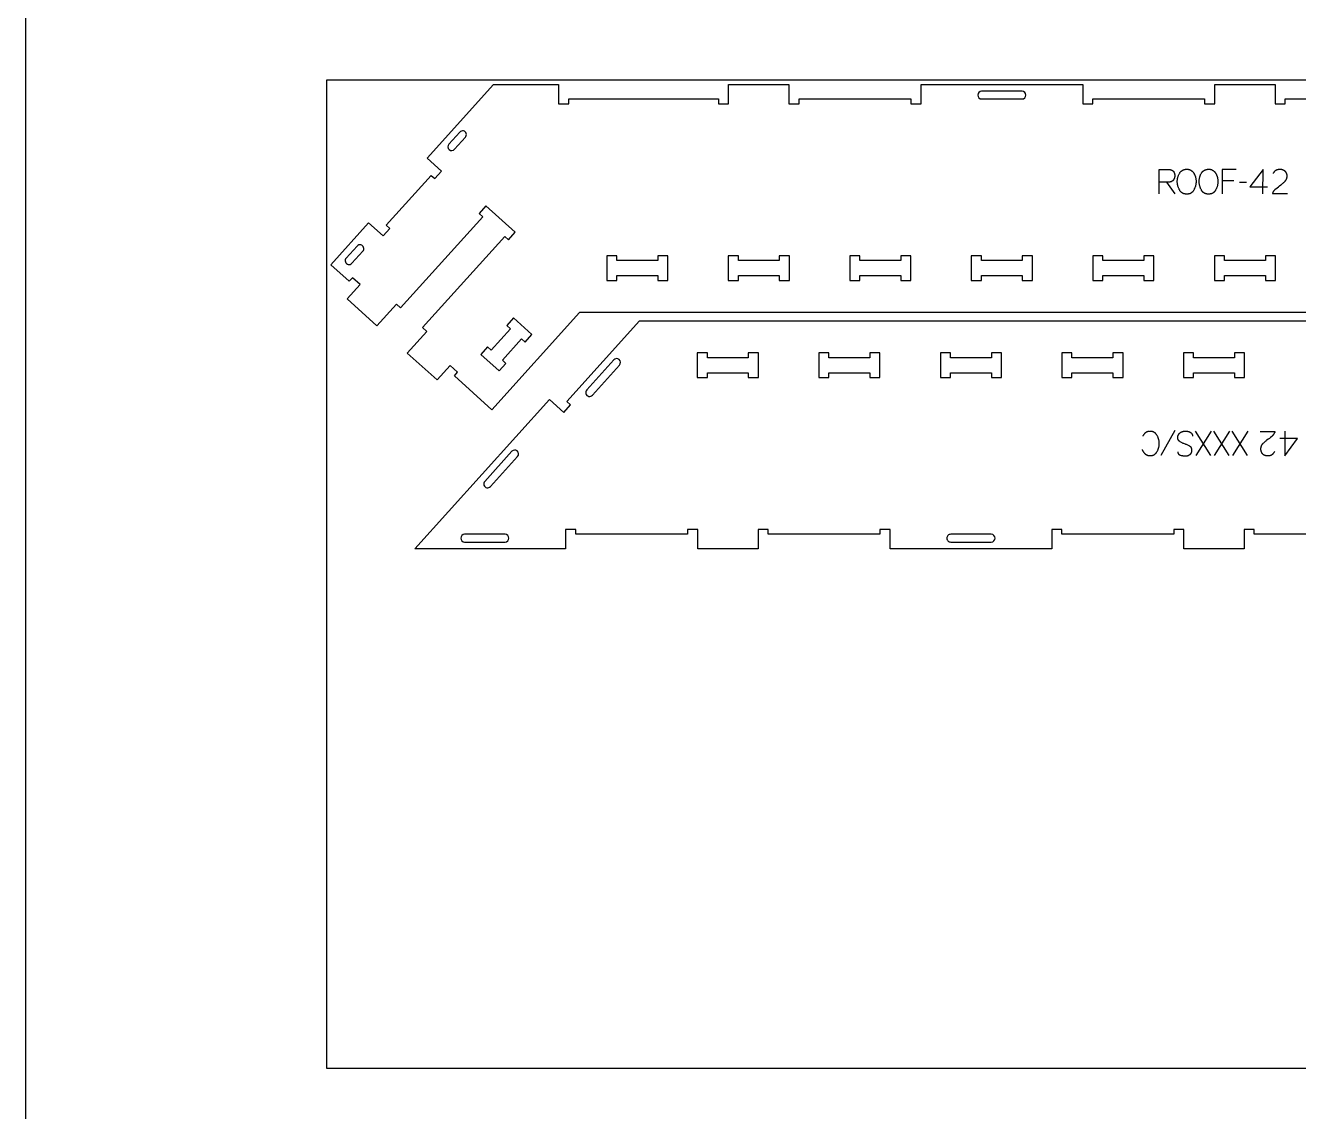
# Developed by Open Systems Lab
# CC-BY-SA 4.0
# Model space of a CAD drawing. Extents: x 0 to 4485, y 0 to 17041.
# Drawn here: x 0 to 1571, y 10622 to 11963 of the extents above; entities that cross this region are included whole.
import ezdxf

# ---------------------------------------------------------------- set-up
doc = ezdxf.new("R2010")
doc.units = 0
for name, color, linetype in [('0_SHEET_SPRUCEPLY_2440X122', 1, 'CONTINUOUS'), ('1_ANYTOOL_1MMDEEP_LABELS_S', 2, 'CONTINUOUS'), ('3_ANYTOOL_CUTTHROUGH_INSID', 4, 'CONTINUOUS'), ('4_ANYTOOL_CUTTHROUGH_OUTSI', 5, 'CONTINUOUS'), ('DONOTCUT', 7, 'CONTINUOUS')]:
    doc.layers.add(name, color=color, linetype=linetype)

msp = doc.modelspace()

# ---------------------------------------------------------------- linework, layer by layer
at = {"layer": '0_SHEET_SPRUCEPLY_2440X122'}
msp.add_lwpolyline([(371.7, 11895.6), (371.7, 10675.6), (2811.7, 10675.6), (2811.7, 11895.6)], close=True, dxfattribs=at)
at = {"layer": '1_ANYTOOL_1MMDEEP_LABELS_S', "color": 2}
for points in [[(1399.2, 11755.4), (1399.2, 11785.4), (1410.6, 11785.4), (1411.1, 11785.4), (1411.6, 11785.3), (1411.8, 11785.3), (1412, 11785.3), (1412.2, 11785.3), (1412.5, 11785.2), (1412.7, 11785.2), (1412.9, 11785.2), (1413.1, 11785.1), (1413.3, 11785.1), (1413.5, 11785), (1413.7, 11785), (1413.9, 11784.9), (1414.1, 11784.9), (1414.3, 11784.8), (1414.5, 11784.7), (1414.6, 11784.7), (1414.8, 11784.6), (1415, 11784.5), (1415.1, 11784.4), (1415.3, 11784.3), (1415.5, 11784.3), (1415.6, 11784.2), (1415.8, 11784.1), (1415.9, 11784), (1416, 11783.9), (1416.2, 11783.8), (1416.3, 11783.6), (1416.5, 11783.5), (1416.6, 11783.4), (1416.7, 11783.3), (1416.8, 11783.1), (1416.9, 11783), (1417, 11782.9), (1417.2, 11782.7), (1417.3, 11782.6), (1417.4, 11782.5), (1417.5, 11782.3), (1417.5, 11782.1), (1417.6, 11782), (1417.7, 11781.8), (1417.8, 11781.7), (1417.9, 11781.5), (1417.9, 11781.3), (1418, 11781.1), (1418.1, 11781), (1418.1, 11780.8), (1418.2, 11780.6), (1418.2, 11780.4), (1418.3, 11780.2), (1418.3, 11780), (1418.4, 11779.8), (1418.4, 11779.6), (1418.4, 11779.4), (1418.5, 11779.1), (1418.5, 11778.9), (1418.5, 11778.7), (1418.5, 11778.5), (1418.6, 11778), (1418.6, 11777.5), (1418.6, 11777.3), (1418.6, 11777.2), (1418.6, 11777), (1418.5, 11776.8), (1418.5, 11776.6), (1418.5, 11776.5), (1418.5, 11776.3), (1418.5, 11776.1), (1418.4, 11776), (1418.4, 11775.8), (1418.4, 11775.6), (1418.3, 11775.5), (1418.3, 11775.3), (1418.2, 11775.1), (1418.2, 11775), (1418.1, 11774.8), (1418.1, 11774.6), (1418, 11774.5), (1417.9, 11774.3), (1417.9, 11774.2), (1417.8, 11774), (1417.7, 11773.9), (1417.7, 11773.7), (1417.6, 11773.5), (1417.5, 11773.4), (1417.4, 11773.2), (1417.3, 11773.1), (1417.2, 11772.9), (1417.1, 11772.8), (1417, 11772.6), (1416.9, 11772.5), (1416.8, 11772.3), (1416.7, 11772.2), (1416.6, 11772), (1416.4, 11771.9), (1416.3, 11771.8), (1416.2, 11771.7), (1416.1, 11771.5), (1416, 11771.4), (1415.8, 11771.3), (1415.7, 11771.2), (1415.6, 11771.1), (1415.4, 11771), (1415.3, 11770.9), (1415.1, 11770.8), (1415, 11770.7), (1414.9, 11770.6), (1414.7, 11770.5), (1414.6, 11770.5), (1414.4, 11770.4), (1414.3, 11770.3), (1414.1, 11770.3), (1413.9, 11770.2), (1413.8, 11770.2), (1413.6, 11770.1), (1413.4, 11770.1), (1413.3, 11770), (1413.1, 11770), (1412.9, 11770), (1412.7, 11769.9), (1412.6, 11769.9), (1412.4, 11769.9), (1412.2, 11769.9), (1410.3, 11769.8), (1408.2, 11769.8), (1399.3, 11769.8)], [(1494.5, 11785.4), (1476.9, 11785.4), (1476.9, 11755.4)], [(1527.4, 11755.4), (1527.5, 11785.4), (1511.4, 11764)], [(1557.6, 11755.4), (1539.3, 11755.4), (1539.5, 11755.9), (1539.6, 11756.1), (1539.7, 11756.4), (1539.7, 11756.6), (1539.8, 11756.8), (1539.9, 11757), (1540, 11757.2), (1540.1, 11757.4), (1540.2, 11757.6), (1540.3, 11757.8), (1540.4, 11758), (1540.5, 11758.2), (1540.7, 11758.4), (1540.8, 11758.6), (1540.9, 11758.8), (1541, 11759), (1541.2, 11759.2), (1541.3, 11759.4), (1541.4, 11759.6), (1541.6, 11759.8), (1541.7, 11759.9), (1541.9, 11760.1), (1542, 11760.3), (1542.2, 11760.5), (1542.4, 11760.6), (1542.5, 11760.8), (1542.7, 11761), (1542.9, 11761.1), (1543, 11761.3), (1543.4, 11761.6), (1544.9, 11762.8), (1546.4, 11764), (1547.9, 11765.2), (1549.4, 11766.3), (1550.1, 11766.9), (1550.9, 11767.4), (1551.6, 11768), (1552.3, 11768.6), (1552.9, 11769.2), (1553.6, 11769.8), (1554.2, 11770.4), (1554.8, 11771), (1555, 11771.2), (1555.1, 11771.3), (1555.2, 11771.5), (1555.4, 11771.6), (1555.5, 11771.8), (1555.6, 11772), (1555.7, 11772.1), (1555.8, 11772.3), (1556, 11772.5), (1556.1, 11772.7), (1556.2, 11772.9), (1556.3, 11773), (1556.3, 11773.2), (1556.4, 11773.4), (1556.5, 11773.6), (1556.6, 11773.8), (1556.7, 11774), (1556.7, 11774.2), (1556.8, 11774.4), (1556.8, 11774.6), (1556.9, 11774.8), (1556.9, 11775), (1557, 11775.2), (1557, 11775.4), (1557.1, 11775.6), (1557.1, 11775.8), (1557.1, 11776), (1557.1, 11776.2), (1557.2, 11776.5), (1557.2, 11776.7), (1557.2, 11776.9), (1557.2, 11777.1), (1557.2, 11777.4), (1557.2, 11777.6), (1557.1, 11777.9), (1557.1, 11778.1), (1557.1, 11778.3), (1557.1, 11778.6), (1557.1, 11778.8), (1557, 11779), (1557, 11779.2), (1556.9, 11779.5), (1556.9, 11779.7), (1556.8, 11779.9), (1556.8, 11780.1), (1556.7, 11780.3), (1556.6, 11780.5), (1556.5, 11780.7), (1556.5, 11780.9), (1556.4, 11781.1), (1556.3, 11781.2), (1556.2, 11781.4), (1556.1, 11781.6), (1556, 11781.8), (1555.9, 11781.9), (1555.7, 11782.1), (1555.6, 11782.3), (1555.5, 11782.4), (1555.4, 11782.6), (1555.2, 11782.7), (1555.1, 11782.9), (1554.9, 11783), (1554.8, 11783.1), (1554.6, 11783.3), (1554.5, 11783.4), (1554.3, 11783.5), (1554.2, 11783.6), (1554, 11783.8), (1553.8, 11783.9), (1553.6, 11784), (1553.5, 11784.1), (1553.3, 11784.2), (1553.1, 11784.3), (1552.9, 11784.4), (1552.7, 11784.5), (1552.6, 11784.5), (1552.4, 11784.6), (1552.2, 11784.7), (1552, 11784.8), (1551.8, 11784.8), (1551.6, 11784.9), (1551.4, 11785), (1551.2, 11785), (1551, 11785.1), (1550.8, 11785.1), (1550.5, 11785.2), (1550.3, 11785.2), (1550.1, 11785.2), (1549.9, 11785.3), (1549.7, 11785.3), (1549.4, 11785.3), (1549.2, 11785.3), (1549, 11785.3), (1548.7, 11785.4), (1548.3, 11785.4), (1547.9, 11785.4), (1547.5, 11785.3), (1547.2, 11785.3), (1546.8, 11785.3), (1546.5, 11785.2), (1546.2, 11785.2), (1545.8, 11785.1), (1545.5, 11785), (1545.2, 11785), (1545, 11784.9), (1544.9, 11784.9), (1544.7, 11784.8), (1544.6, 11784.8), (1544.4, 11784.7), (1544.3, 11784.6), (1544.1, 11784.6), (1544, 11784.5), (1543.9, 11784.5), (1543.7, 11784.4), (1543.6, 11784.3), (1543.4, 11784.2), (1543.3, 11784.2), (1543.2, 11784.1), (1543, 11784), (1542.9, 11783.9), (1542.8, 11783.8), (1542.7, 11783.7), (1542.5, 11783.7), (1542.4, 11783.6), (1542.3, 11783.5), (1542.2, 11783.4), (1542.1, 11783.3), (1541.9, 11783.2), (1541.8, 11783.1), (1541.7, 11783), (1541.6, 11782.8), (1541.5, 11782.7), (1541.4, 11782.6), (1541.3, 11782.5), (1541.2, 11782.4), (1541.1, 11782.2), (1540.9, 11782), (1540.7, 11781.7), (1540.5, 11781.5), (1540.3, 11781.2), (1540.1, 11780.9), (1539.9, 11780.6), (1539.8, 11780.3)], [(1408.2, 11769.8), (1418.7, 11755.3)], [(1491.3, 11771.4), (1476.9, 11771.4)], [(1507.2, 11769.2), (1498.4, 11769.2)], [(1511.4, 11764), (1533.2, 11764)], [(1378.3, 11439.6), (1378.5, 11439.1), (1378.7, 11438.8), (1378.8, 11438.4), (1379, 11438), (1379.2, 11437.6), (1379.4, 11437.3), (1379.7, 11436.9), (1379.9, 11436.6), (1380.1, 11436.2), (1380.4, 11435.9), (1380.6, 11435.6), (1380.9, 11435.3), (1381.2, 11435), (1381.5, 11434.7), (1381.8, 11434.4), (1382.1, 11434.2), (1382.2, 11434), (1382.4, 11433.9), (1382.6, 11433.8), (1382.7, 11433.7), (1382.9, 11433.6), (1383.1, 11433.5), (1383.2, 11433.3), (1383.4, 11433.2), (1383.6, 11433.1), (1383.8, 11433.1), (1383.9, 11433), (1384.1, 11432.9), (1384.3, 11432.8), (1384.5, 11432.7), (1384.7, 11432.6), (1384.9, 11432.6), (1385.1, 11432.5), (1385.3, 11432.5), (1385.4, 11432.4), (1385.6, 11432.4), (1385.8, 11432.3), (1386, 11432.3), (1386.3, 11432.2), (1386.5, 11432.2), (1386.7, 11432.2), (1386.9, 11432.1), (1387.1, 11432.1), (1387.3, 11432.1), (1387.5, 11432.1), (1387.7, 11432.1), (1388, 11432.1), (1388.2, 11432.1), (1388.5, 11432.1), (1388.9, 11432.1), (1389.2, 11432.1), (1389.5, 11432.1), (1389.9, 11432.2), (1390.2, 11432.2), (1390.5, 11432.3), (1390.8, 11432.3), (1391.1, 11432.4), (1391.4, 11432.5), (1391.7, 11432.6), (1392, 11432.7), (1392.2, 11432.8), (1392.4, 11432.9), (1392.5, 11433), (1392.6, 11433), (1392.8, 11433.1), (1392.9, 11433.2), (1393, 11433.2), (1393.2, 11433.3), (1393.3, 11433.4), (1393.4, 11433.5), (1393.6, 11433.5), (1393.7, 11433.6), (1393.8, 11433.7), (1393.9, 11433.8), (1394, 11433.9), (1394.3, 11434.1), (1394.5, 11434.3), (1394.7, 11434.5), (1395, 11434.7), (1395.2, 11434.9), (1395.4, 11435.1), (1395.6, 11435.4), (1395.8, 11435.6), (1396, 11435.9), (1396.2, 11436.2), (1396.4, 11436.5), (1396.5, 11436.7), (1396.9, 11437.3), (1397.2, 11437.9), (1397.5, 11438.5), (1397.8, 11439.1), (1398, 11439.8), (1398.2, 11440.4), (1398.4, 11441), (1398.6, 11441.7), (1398.8, 11442.3), (1398.9, 11443), (1399.1, 11443.6), (1399.2, 11444.3), (1399.2, 11445), (1399.3, 11445.7), (1399.3, 11446.4), (1399.3, 11447.1), (1399.3, 11447.8), (1399.3, 11448.4), (1399.2, 11449.1), (1399.2, 11449.8), (1399.1, 11450.5), (1398.9, 11451.1), (1398.8, 11451.8), (1398.7, 11452.1), (1398.6, 11452.4), (1398.5, 11452.8), (1398.4, 11453.1), (1398.3, 11453.4), (1398.2, 11453.7), (1398.1, 11454), (1398, 11454.3), (1397.7, 11455), (1397.5, 11455.6), (1397.2, 11456.2), (1396.8, 11456.8), (1396.5, 11457.4), (1396.3, 11457.6), (1396.1, 11457.9), (1395.9, 11458.2), (1395.7, 11458.5), (1395.5, 11458.7), (1395.3, 11459), (1395.1, 11459.2), (1394.9, 11459.4), (1394.7, 11459.6), (1394.4, 11459.8), (1394.2, 11460), (1394.1, 11460.1), (1393.9, 11460.2), (1393.8, 11460.3), (1393.7, 11460.4), (1393.6, 11460.5), (1393.4, 11460.6), (1393.3, 11460.6), (1393.2, 11460.7), (1393, 11460.8), (1392.9, 11460.9), (1392.8, 11461), (1392.6, 11461), (1392.4, 11461.2), (1392.1, 11461.3), (1391.8, 11461.4), (1391.5, 11461.5), (1391.2, 11461.6), (1390.9, 11461.7), (1390.6, 11461.8), (1390.2, 11461.8), (1389.9, 11461.9), (1389.6, 11461.9), (1389.3, 11462), (1388.9, 11462), (1388.6, 11462), (1388.2, 11462), (1387.8, 11462.1), (1387.5, 11462), (1387.1, 11462), (1386.9, 11462), (1386.7, 11462), (1386.5, 11462), (1386.4, 11462), (1386.2, 11461.9), (1386, 11461.9), (1385.8, 11461.9), (1385.7, 11461.8), (1385.5, 11461.8), (1385.3, 11461.7), (1385.2, 11461.7), (1385, 11461.6), (1384.8, 11461.6), (1384.7, 11461.5), (1384.5, 11461.5), (1384.4, 11461.4), (1384.2, 11461.4), (1384.1, 11461.3), (1383.9, 11461.2), (1383.8, 11461.1), (1383.6, 11461.1), (1383.5, 11461), (1383.3, 11460.9), (1383.2, 11460.8), (1383, 11460.7), (1382.9, 11460.6), (1382.8, 11460.5), (1382.6, 11460.4), (1382.4, 11460.2), (1382.1, 11460), (1381.8, 11459.8), (1381.6, 11459.6), (1381.3, 11459.3), (1381.1, 11459.1), (1380.9, 11458.8), (1380.6, 11458.6), (1380.4, 11458.3), (1380.2, 11458), (1380, 11457.7), (1379.8, 11457.5), (1379.6, 11457.2), (1379.4, 11456.9), (1379.2, 11456.5), (1379, 11456.2)], [(1401.9, 11432.5), (1419.1, 11463.3)], [(1422.3, 11436.6), (1422.3, 11436.4), (1422.3, 11436.4), (1422.3, 11436.3), (1422.3, 11436.2), (1422.3, 11436.1), (1422.3, 11436), (1422.3, 11435.9), (1422.3, 11435.8), (1422.3, 11435.7), (1422.4, 11435.7), (1422.4, 11435.6), (1422.4, 11435.5), (1422.4, 11435.4), (1422.4, 11435.3), (1422.5, 11435.2), (1422.5, 11435.2), (1422.5, 11435.1), (1422.6, 11435), (1422.6, 11434.9), (1422.6, 11434.9), (1422.7, 11434.8), (1422.7, 11434.7), (1422.7, 11434.7), (1422.8, 11434.6), (1422.8, 11434.5), (1422.8, 11434.4), (1422.9, 11434.4), (1422.9, 11434.3), (1423, 11434.2), (1423, 11434.2), (1423.1, 11434.1), (1423.1, 11434.1), (1423.2, 11434), (1423.2, 11433.9), (1423.3, 11433.9), (1423.4, 11433.8), (1423.4, 11433.8), (1423.5, 11433.7), (1423.5, 11433.7), (1423.6, 11433.6), (1423.7, 11433.5), (1423.7, 11433.5), (1423.8, 11433.4), (1423.9, 11433.4), (1424, 11433.3), (1424, 11433.3), (1424.1, 11433.3), (1424.2, 11433.2), (1424.3, 11433.2), (1424.3, 11433.1), (1424.4, 11433.1), (1424.6, 11433), (1424.8, 11432.9), (1425, 11432.8), (1425.1, 11432.8), (1425.3, 11432.7), (1425.5, 11432.7), (1426.4, 11432.4), (1427.2, 11432.2), (1427.9, 11432.1), (1428.7, 11431.9), (1429.1, 11431.9), (1429.5, 11431.8), (1429.8, 11431.8), (1430.2, 11431.8), (1430.6, 11431.7), (1430.9, 11431.7), (1431.3, 11431.7), (1431.6, 11431.7), (1431.8, 11431.7), (1432, 11431.7), (1432.2, 11431.7), (1432.4, 11431.7), (1432.6, 11431.8), (1432.8, 11431.8), (1433, 11431.8), (1433.2, 11431.8), (1433.4, 11431.9), (1433.5, 11431.9), (1433.7, 11431.9), (1433.9, 11432), (1434.1, 11432), (1434.3, 11432.1), (1434.4, 11432.1), (1434.6, 11432.2), (1434.8, 11432.2), (1435, 11432.3), (1435.1, 11432.4), (1435.3, 11432.4), (1435.5, 11432.5), (1435.6, 11432.6), (1435.8, 11432.6), (1436, 11432.7), (1436.1, 11432.8), (1436.3, 11432.9), (1436.5, 11433), (1436.6, 11433.1), (1436.8, 11433.2), (1437, 11433.3), (1437.1, 11433.4), (1437.3, 11433.5), (1437.4, 11433.6), (1437.6, 11433.8), (1437.7, 11433.9), (1437.8, 11434), (1438, 11434.1), (1438.1, 11434.3), (1438.2, 11434.4), (1438.4, 11434.5), (1438.5, 11434.7), (1438.6, 11434.8), (1438.7, 11435), (1438.8, 11435.1), (1438.9, 11435.3), (1439, 11435.4), (1439, 11435.6), (1439.1, 11435.7), (1439.2, 11435.9), (1439.3, 11436.1), (1439.3, 11436.2), (1439.4, 11436.4), (1439.5, 11436.6), (1439.5, 11436.8), (1439.6, 11437), (1439.6, 11437.1), (1439.6, 11437.3), (1439.7, 11437.5), (1439.7, 11437.7), (1439.7, 11437.9), (1439.7, 11438.1), (1439.7, 11438.3), (1439.7, 11438.5), (1439.7, 11438.7), (1439.7, 11439), (1439.7, 11439.2), (1439.7, 11439.4), (1439.7, 11439.6), (1439.7, 11439.8), (1439.7, 11440), (1439.6, 11440.2), (1439.6, 11440.4), (1439.5, 11440.5), (1439.5, 11440.7), (1439.4, 11440.9), (1439.4, 11441.1), (1439.3, 11441.2), (1439.3, 11441.2), (1439.2, 11441.3), (1439.2, 11441.4), (1439.2, 11441.5), (1439.1, 11441.6), (1439.1, 11441.7), (1439, 11441.7), (1439, 11441.8), (1439, 11441.9), (1438.9, 11442), (1438.9, 11442), (1438.8, 11442.1), (1438.8, 11442.2), (1438.7, 11442.3), (1438.6, 11442.3), (1438.6, 11442.4), (1438.5, 11442.5), (1438.5, 11442.6), (1438.4, 11442.6), (1438.4, 11442.7), (1438.3, 11442.8), (1438.2, 11442.8), (1438.2, 11442.9), (1438, 11443), (1437.9, 11443.1), (1437.7, 11443.3), (1437.6, 11443.4), (1437.4, 11443.5), (1437.3, 11443.6), (1437.1, 11443.7), (1436.9, 11443.8), (1436.2, 11444.2), (1435.5, 11444.6), (1434.7, 11444.9), (1434, 11445.3), (1433.2, 11445.6), (1432.4, 11446), (1431.6, 11446.3), (1430.7, 11446.6), (1429.9, 11446.9), (1429.1, 11447.2), (1428.3, 11447.6), (1427.6, 11447.9), (1426.8, 11448.3), (1426.1, 11448.7), (1425.4, 11449.1), (1424.7, 11449.5), (1424.5, 11449.6), (1424.4, 11449.8), (1424.2, 11449.9), (1424.2, 11449.9), (1424.1, 11450), (1424, 11450.1), (1423.9, 11450.1), (1423.9, 11450.2), (1423.8, 11450.3), (1423.7, 11450.3), (1423.7, 11450.4), (1423.6, 11450.5), (1423.5, 11450.5), (1423.5, 11450.6), (1423.4, 11450.7), (1423.4, 11450.7), (1423.3, 11450.8), (1423.3, 11450.9), (1423.2, 11451), (1423.2, 11451), (1423.1, 11451.1), (1423.1, 11451.2), (1423, 11451.3), (1423, 11451.3), (1422.9, 11451.4), (1422.9, 11451.5), (1422.8, 11451.6), (1422.8, 11451.7), (1422.8, 11451.8), (1422.7, 11451.8), (1422.7, 11451.9), (1422.7, 11452), (1422.6, 11452.1), (1422.6, 11452.2), (1422.6, 11452.3), (1422.5, 11452.4), (1422.5, 11452.5), (1422.5, 11452.7), (1422.4, 11452.8), (1422.4, 11453), (1422.3, 11453.2), (1422.3, 11453.4), (1422.3, 11453.7), (1422.3, 11453.9), (1422.3, 11454.1), (1422.3, 11454.3), (1422.3, 11454.5), (1422.3, 11454.7), (1422.3, 11455), (1422.3, 11455.2), (1422.4, 11455.4), (1422.4, 11455.7), (1422.4, 11455.9), (1422.5, 11456.1), (1422.5, 11456.3), (1422.6, 11456.5), (1422.6, 11456.7), (1422.7, 11456.9), (1422.7, 11457.1), (1422.8, 11457.3), (1422.9, 11457.5), (1423, 11457.7), (1423.1, 11457.9), (1423.2, 11458.1), (1423.2, 11458.2), (1423.4, 11458.4), (1423.5, 11458.6), (1423.6, 11458.7), (1423.7, 11458.9), (1423.8, 11459.1), (1423.9, 11459.2), (1424.1, 11459.4), (1424.2, 11459.5), (1424.3, 11459.6), (1424.5, 11459.8), (1424.6, 11459.9), (1424.8, 11460), (1425, 11460.2), (1425.1, 11460.3), (1425.3, 11460.4), (1425.5, 11460.5), (1425.8, 11460.8), (1426.2, 11461), (1426.6, 11461.2), (1426.9, 11461.3), (1427.3, 11461.5), (1427.7, 11461.6), (1427.9, 11461.7), (1428.1, 11461.8), (1428.3, 11461.8), (1428.5, 11461.9), (1428.7, 11462), (1428.9, 11462), (1429, 11462.1), (1429.2, 11462.1), (1429.4, 11462.2), (1429.6, 11462.2), (1429.8, 11462.2), (1430, 11462.3), (1430.2, 11462.3), (1430.4, 11462.3), (1430.8, 11462.4), (1431.3, 11462.4), (1431.7, 11462.4), (1432.1, 11462.4), (1432.5, 11462.4), (1432.9, 11462.4), (1433.3, 11462.3), (1433.7, 11462.3), (1434.1, 11462.2), (1434.5, 11462.1), (1434.8, 11462), (1435.2, 11461.9), (1435.6, 11461.8), (1436, 11461.7), (1436.3, 11461.5), (1436.7, 11461.4), (1437, 11461.2), (1437.4, 11461), (1437.7, 11460.9), (1437.9, 11460.8), (1438.1, 11460.6), (1438.2, 11460.5), (1438.4, 11460.4), (1438.5, 11460.3), (1438.7, 11460.2), (1438.8, 11460.1), (1438.9, 11460), (1439.1, 11459.8), (1439.2, 11459.7), (1439.3, 11459.6), (1439.4, 11459.5), (1439.5, 11459.4), (1439.5, 11459.3), (1439.6, 11459.2), (1439.6, 11459.2), (1439.7, 11459.1), (1439.7, 11459), (1439.7, 11459), (1439.8, 11458.9), (1439.8, 11458.8), (1439.9, 11458.7), (1439.9, 11458.7), (1440, 11458.6), (1440, 11458.5), (1440, 11458.4), (1440.1, 11458.4), (1440.1, 11458.3), (1440.1, 11458.2), (1440.2, 11458.1), (1440.2, 11458), (1440.2, 11458), (1440.3, 11457.8), (1440.3, 11457.6), (1440.3, 11457.5), (1440.4, 11457.3), (1440.4, 11457.1), (1440.4, 11456.9), (1440.5, 11456.7), (1440.5, 11456.6), (1440.5, 11456.4), (1440.5, 11456.2)], [(1443.6, 11462.1), (1462.6, 11432.1)], [(1444.9, 11432.1), (1463.8, 11462.1)], [(1466.4, 11462.1), (1485.3, 11432.1)], [(1467.6, 11432.1), (1486.5, 11462.1)], [(1489.1, 11462.1), (1508, 11432.1)], [(1490.3, 11432.1), (1509.2, 11462.1)], [(1524, 11462), (1542.3, 11462), (1542.2, 11461.5), (1542.1, 11461.3), (1542, 11461.1), (1541.9, 11460.8), (1541.8, 11460.6), (1541.7, 11460.4), (1541.6, 11460.2), (1541.5, 11460), (1541.4, 11459.8), (1541.3, 11459.6), (1541.2, 11459.4), (1541.1, 11459.2), (1541, 11459), (1540.9, 11458.8), (1540.7, 11458.6), (1540.6, 11458.4), (1540.5, 11458.2), (1540.3, 11458), (1540.2, 11457.8), (1540.1, 11457.7), (1539.9, 11457.5), (1539.8, 11457.3), (1539.6, 11457.1), (1539.5, 11457), (1539.3, 11456.8), (1539.1, 11456.6), (1539, 11456.5), (1538.8, 11456.3), (1538.6, 11456.1), (1538.3, 11455.8), (1536.8, 11454.6), (1535.3, 11453.4), (1533.8, 11452.3), (1532.3, 11451.1), (1531.5, 11450.6), (1530.8, 11450), (1530.1, 11449.4), (1529.4, 11448.8), (1528.7, 11448.2), (1528.1, 11447.6), (1527.4, 11447), (1526.8, 11446.4), (1526.7, 11446.3), (1526.6, 11446.1), (1526.4, 11445.9), (1526.3, 11445.8), (1526.2, 11445.6), (1526, 11445.4), (1525.9, 11445.3), (1525.8, 11445.1), (1525.7, 11444.9), (1525.6, 11444.7), (1525.5, 11444.6), (1525.4, 11444.4), (1525.3, 11444.2), (1525.2, 11444), (1525.1, 11443.8), (1525.1, 11443.6), (1525, 11443.4), (1524.9, 11443.2), (1524.9, 11443), (1524.8, 11442.8), (1524.8, 11442.6), (1524.7, 11442.4), (1524.7, 11442.2), (1524.6, 11442), (1524.6, 11441.8), (1524.6, 11441.6), (1524.5, 11441.4), (1524.5, 11441.2), (1524.5, 11441), (1524.5, 11440.7), (1524.5, 11440.5), (1524.5, 11440.3), (1524.5, 11440), (1524.5, 11439.8), (1524.5, 11439.5), (1524.5, 11439.3), (1524.5, 11439.1), (1524.6, 11438.8), (1524.6, 11438.6), (1524.6, 11438.4), (1524.7, 11438.2), (1524.7, 11438), (1524.8, 11437.7), (1524.8, 11437.5), (1524.9, 11437.3), (1525, 11437.1), (1525, 11436.9), (1525.1, 11436.7), (1525.2, 11436.5), (1525.3, 11436.4), (1525.4, 11436.2), (1525.5, 11436), (1525.6, 11435.8), (1525.7, 11435.7), (1525.8, 11435.5), (1525.9, 11435.3), (1526, 11435.2), (1526.1, 11435), (1526.3, 11434.9), (1526.4, 11434.7), (1526.6, 11434.6), (1526.7, 11434.4), (1526.9, 11434.3), (1527, 11434.2), (1527.2, 11434), (1527.3, 11433.9), (1527.5, 11433.8), (1527.7, 11433.7), (1527.8, 11433.5), (1528, 11433.4), (1528.2, 11433.3), (1528.4, 11433.2), (1528.5, 11433.1), (1528.7, 11433), (1528.9, 11433), (1529.1, 11432.9), (1529.3, 11432.8), (1529.5, 11432.7), (1529.7, 11432.6), (1529.9, 11432.6), (1530.1, 11432.5), (1530.3, 11432.5), (1530.5, 11432.4), (1530.7, 11432.3), (1530.9, 11432.3), (1531.1, 11432.3), (1531.3, 11432.2), (1531.5, 11432.2), (1531.8, 11432.2), (1532, 11432.1), (1532.2, 11432.1), (1532.4, 11432.1), (1532.7, 11432.1), (1532.9, 11432.1), (1533.4, 11432.1), (1533.8, 11432.1), (1534.1, 11432.1), (1534.5, 11432.1), (1534.8, 11432.1), (1535.2, 11432.2), (1535.5, 11432.2), (1535.8, 11432.3), (1536.1, 11432.4), (1536.5, 11432.5), (1536.6, 11432.5), (1536.8, 11432.5), (1536.9, 11432.6), (1537.1, 11432.7), (1537.2, 11432.7), (1537.4, 11432.8), (1537.5, 11432.8), (1537.6, 11432.9), (1537.8, 11433), (1537.9, 11433), (1538.1, 11433.1), (1538.2, 11433.2), (1538.3, 11433.2), (1538.5, 11433.3), (1538.6, 11433.4), (1538.7, 11433.5), (1538.9, 11433.6), (1539, 11433.7), (1539.1, 11433.8), (1539.2, 11433.8), (1539.4, 11433.9), (1539.5, 11434), (1539.6, 11434.1), (1539.7, 11434.2), (1539.8, 11434.4), (1539.9, 11434.5), (1540.1, 11434.6), (1540.2, 11434.7), (1540.3, 11434.8), (1540.4, 11434.9), (1540.5, 11435), (1540.6, 11435.2), (1540.8, 11435.4), (1541, 11435.7), (1541.2, 11436), (1541.4, 11436.2), (1541.5, 11436.5), (1541.7, 11436.8), (1541.9, 11437.2)], [(1554.2, 11462.1), (1554.2, 11432), (1570.2, 11453.4)], [(1570.2, 11453.4), (1548.4, 11453.4)]]:
    msp.add_lwpolyline(points, dxfattribs=at)
for points in [[(1433.7, 11785.7), (1434.1, 11785.7), (1434.4, 11785.7), (1434.8, 11785.7), (1435.1, 11785.6), (1435.3, 11785.6), (1435.5, 11785.6), (1435.7, 11785.5), (1435.8, 11785.5), (1436, 11785.5), (1436.2, 11785.4), (1436.3, 11785.4), (1436.5, 11785.3), (1436.6, 11785.3), (1436.8, 11785.2), (1436.9, 11785.2), (1437.1, 11785.1), (1437.3, 11785.1), (1437.4, 11785), (1437.5, 11784.9), (1437.7, 11784.9), (1437.8, 11784.8), (1438, 11784.7), (1438.1, 11784.7), (1438.3, 11784.6), (1438.4, 11784.5), (1438.5, 11784.4), (1438.7, 11784.3), (1438.8, 11784.2), (1439.1, 11784), (1439.3, 11783.8), (1439.6, 11783.6), (1439.8, 11783.4), (1440, 11783.2), (1440.3, 11783), (1440.5, 11782.8), (1440.7, 11782.5), (1440.9, 11782.3), (1441.1, 11782.1), (1441.3, 11781.8), (1441.5, 11781.6), (1441.7, 11781.3), (1441.9, 11781), (1442.1, 11780.8), (1442.3, 11780.5), (1442.4, 11780.2), (1442.6, 11779.9), (1442.7, 11779.6), (1442.9, 11779.3), (1443, 11779), (1443.2, 11778.7), (1443.3, 11778.4), (1443.4, 11778.1), (1443.5, 11777.8), (1443.7, 11777.5), (1443.8, 11777.1), (1443.9, 11776.8), (1444, 11776.5), (1444.1, 11776.1), (1444.1, 11775.8), (1444.2, 11775.5), (1444.4, 11774.8), (1444.5, 11774.1), (1444.6, 11773.4), (1444.7, 11772.8), (1444.8, 11772.1), (1444.8, 11771.5), (1444.8, 11770.8), (1444.8, 11770.2), (1444.8, 11769.6), (1444.8, 11768.9), (1444.7, 11768.3), (1444.7, 11767.6), (1444.6, 11767), (1444.5, 11766.4), (1444.3, 11765.7), (1444.2, 11765.1), (1444, 11764.5), (1443.8, 11763.8), (1443.5, 11763.2), (1443.3, 11762.5), (1443, 11761.9), (1442.7, 11761.3), (1442.4, 11760.6), (1442.1, 11760), (1441.9, 11759.7), (1441.7, 11759.4), (1441.5, 11759.1), (1441.3, 11758.8), (1441.1, 11758.5), (1440.9, 11758.3), (1440.7, 11758), (1440.5, 11757.8), (1440.4, 11757.6), (1440.3, 11757.5), (1440.2, 11757.4), (1440, 11757.3), (1439.9, 11757.2), (1439.8, 11757.1), (1439.7, 11757), (1439.6, 11756.9), (1439.4, 11756.8), (1439.3, 11756.7), (1439.2, 11756.6), (1439, 11756.5), (1438.9, 11756.4), (1438.8, 11756.3), (1438.7, 11756.2), (1438.5, 11756.2), (1438.4, 11756.1), (1438.2, 11756), (1438.1, 11755.9), (1438, 11755.9), (1437.8, 11755.8), (1437.7, 11755.7), (1437.5, 11755.7), (1437.4, 11755.6), (1437.2, 11755.5), (1437.1, 11755.5), (1436.9, 11755.4), (1436.8, 11755.4), (1436.5, 11755.3), (1436.1, 11755.2), (1435.8, 11755.1), (1435.5, 11755.1), (1435.1, 11755), (1434.8, 11755), (1434.4, 11754.9), (1434.1, 11754.9), (1433.7, 11754.9), (1433.4, 11754.9), (1433, 11754.9), (1432.6, 11754.9), (1432.2, 11754.9), (1431.9, 11755), (1431.5, 11755), (1431.2, 11755.1), (1430.8, 11755.1), (1430.5, 11755.2), (1430.2, 11755.3), (1429.8, 11755.4), (1429.7, 11755.4), (1429.5, 11755.5), (1429.4, 11755.6), (1429.2, 11755.6), (1429.1, 11755.7), (1428.9, 11755.7), (1428.8, 11755.8), (1428.6, 11755.9), (1428.5, 11756), (1428.3, 11756), (1428.2, 11756.1), (1428, 11756.2), (1427.9, 11756.3), (1427.8, 11756.4), (1427.6, 11756.4), (1427.5, 11756.5), (1427.4, 11756.6), (1427.2, 11756.7), (1427.1, 11756.8), (1427, 11756.9), (1426.8, 11757), (1426.7, 11757.1), (1426.6, 11757.2), (1426.5, 11757.3), (1426.4, 11757.5), (1426.2, 11757.6), (1426.1, 11757.7), (1426, 11757.8), (1425.9, 11757.9), (1425.8, 11758.1), (1425.6, 11758.3), (1425.4, 11758.6), (1425.2, 11758.9), (1425, 11759.1), (1424.8, 11759.4), (1424.6, 11759.8), (1424.4, 11760.1), (1424.1, 11760.7), (1423.8, 11761.4), (1423.5, 11762), (1423.2, 11762.7), (1423, 11763.3), (1422.7, 11764), (1422.5, 11764.6), (1422.3, 11765.3), (1422.2, 11765.9), (1422, 11766.6), (1421.9, 11767.2), (1421.8, 11767.9), (1421.8, 11768.5), (1421.7, 11769.2), (1421.7, 11769.8), (1421.7, 11770.5), (1421.7, 11771.2), (1421.7, 11771.9), (1421.8, 11772.6), (1421.8, 11773.2), (1421.9, 11773.9), (1422.1, 11774.6), (1422.2, 11775.2), (1422.4, 11775.9), (1422.6, 11776.5), (1422.8, 11777.2), (1423, 11777.8), (1423.3, 11778.4), (1423.6, 11779), (1423.9, 11779.7), (1424.2, 11780.3), (1424.6, 11780.9), (1424.7, 11781.2), (1424.9, 11781.5), (1425.1, 11781.7), (1425.3, 11782), (1425.5, 11782.3), (1425.8, 11782.5), (1426, 11782.8), (1426.2, 11783), (1426.3, 11783.1), (1426.4, 11783.2), (1426.6, 11783.3), (1426.7, 11783.4), (1426.8, 11783.5), (1426.9, 11783.6), (1427.1, 11783.7), (1427.2, 11783.8), (1427.3, 11783.9), (1427.5, 11784), (1427.6, 11784.1), (1427.7, 11784.2), (1427.9, 11784.3), (1428, 11784.3), (1428.1, 11784.4), (1428.3, 11784.5), (1428.4, 11784.6), (1428.6, 11784.6), (1428.9, 11784.8), (1429.2, 11784.9), (1429.5, 11785), (1429.8, 11785.1), (1430.1, 11785.2), (1430.4, 11785.3), (1430.8, 11785.4), (1431.1, 11785.5), (1431.5, 11785.5), (1431.8, 11785.6), (1432.2, 11785.6), (1432.6, 11785.7), (1432.9, 11785.7), (1433.3, 11785.7)], [(1460.7, 11785.7), (1461, 11785.7), (1461.4, 11785.7), (1461.8, 11785.7), (1462.1, 11785.6), (1462.3, 11785.6), (1462.4, 11785.6), (1462.6, 11785.5), (1462.8, 11785.5), (1462.9, 11785.5), (1463.1, 11785.4), (1463.3, 11785.4), (1463.4, 11785.3), (1463.6, 11785.3), (1463.7, 11785.2), (1463.9, 11785.2), (1464.1, 11785.1), (1464.2, 11785.1), (1464.4, 11785), (1464.5, 11784.9), (1464.7, 11784.9), (1464.8, 11784.8), (1464.9, 11784.7), (1465.1, 11784.7), (1465.2, 11784.6), (1465.4, 11784.5), (1465.5, 11784.4), (1465.6, 11784.3), (1465.8, 11784.2), (1466, 11784), (1466.3, 11783.8), (1466.5, 11783.6), (1466.8, 11783.4), (1467, 11783.2), (1467.2, 11783), (1467.5, 11782.8), (1467.7, 11782.5), (1467.9, 11782.3), (1468.1, 11782.1), (1468.3, 11781.8), (1468.5, 11781.6), (1468.7, 11781.3), (1468.9, 11781), (1469, 11780.8), (1469.2, 11780.5), (1469.4, 11780.2), (1469.5, 11779.9), (1469.7, 11779.6), (1469.8, 11779.3), (1470, 11779), (1470.1, 11778.7), (1470.2, 11778.4), (1470.4, 11778.1), (1470.5, 11777.8), (1470.6, 11777.5), (1470.7, 11777.1), (1470.8, 11776.8), (1470.9, 11776.5), (1471, 11776.1), (1471.1, 11775.8), (1471.2, 11775.5), (1471.3, 11774.8), (1471.5, 11774.1), (1471.6, 11773.4), (1471.6, 11772.8), (1471.7, 11772.1), (1471.8, 11771.5), (1471.8, 11770.8), (1471.8, 11770.2), (1471.8, 11769.6), (1471.8, 11768.9), (1471.7, 11768.3), (1471.6, 11767.6), (1471.5, 11767), (1471.4, 11766.4), (1471.3, 11765.7), (1471.1, 11765.1), (1470.9, 11764.5), (1470.7, 11763.8), (1470.5, 11763.2), (1470.2, 11762.5), (1470, 11761.9), (1469.7, 11761.3), (1469.4, 11760.6), (1469, 11760), (1468.9, 11759.7), (1468.7, 11759.4), (1468.5, 11759.1), (1468.3, 11758.8), (1468.1, 11758.5), (1467.9, 11758.3), (1467.7, 11758), (1467.5, 11757.8), (1467.3, 11757.6), (1467.2, 11757.5), (1467.1, 11757.4), (1467, 11757.3), (1466.9, 11757.2), (1466.8, 11757.1), (1466.6, 11757), (1466.5, 11756.9), (1466.4, 11756.8), (1466.3, 11756.7), (1466.1, 11756.6), (1466, 11756.5), (1465.9, 11756.4), (1465.7, 11756.3), (1465.6, 11756.2), (1465.5, 11756.2), (1465.3, 11756.1), (1465.2, 11756), (1465.1, 11755.9), (1464.9, 11755.9), (1464.8, 11755.8), (1464.6, 11755.7), (1464.5, 11755.7), (1464.3, 11755.6), (1464.2, 11755.5), (1464, 11755.5), (1463.9, 11755.4), (1463.7, 11755.4), (1463.4, 11755.3), (1463.1, 11755.2), (1462.8, 11755.1), (1462.4, 11755.1), (1462.1, 11755), (1461.8, 11755), (1461.4, 11754.9), (1461, 11754.9), (1460.7, 11754.9), (1460.3, 11754.9), (1459.9, 11754.9), (1459.6, 11754.9), (1459.2, 11754.9), (1458.8, 11755), (1458.5, 11755), (1458.1, 11755.1), (1457.8, 11755.1), (1457.4, 11755.2), (1457.1, 11755.3), (1456.8, 11755.4), (1456.6, 11755.4), (1456.5, 11755.5), (1456.3, 11755.6), (1456.2, 11755.6), (1456, 11755.7), (1455.9, 11755.7), (1455.7, 11755.8), (1455.6, 11755.9), (1455.4, 11756), (1455.3, 11756), (1455.1, 11756.1), (1455, 11756.2), (1454.9, 11756.3), (1454.7, 11756.4), (1454.6, 11756.4), (1454.5, 11756.5), (1454.3, 11756.6), (1454.2, 11756.7), (1454.1, 11756.8), (1453.9, 11756.9), (1453.8, 11757), (1453.7, 11757.1), (1453.6, 11757.2), (1453.4, 11757.3), (1453.3, 11757.5), (1453.2, 11757.6), (1453.1, 11757.7), (1453, 11757.8), (1452.9, 11757.9), (1452.8, 11758.1), (1452.5, 11758.3), (1452.3, 11758.6), (1452.1, 11758.9), (1451.9, 11759.1), (1451.7, 11759.4), (1451.6, 11759.8), (1451.4, 11760.1), (1451, 11760.7), (1450.7, 11761.4), (1450.4, 11762), (1450.2, 11762.7), (1449.9, 11763.3), (1449.7, 11764), (1449.5, 11764.6), (1449.3, 11765.3), (1449.1, 11765.9), (1449, 11766.6), (1448.9, 11767.2), (1448.8, 11767.9), (1448.7, 11768.5), (1448.7, 11769.2), (1448.6, 11769.8), (1448.6, 11770.5), (1448.6, 11771.2), (1448.7, 11771.9), (1448.7, 11772.6), (1448.8, 11773.2), (1448.9, 11773.9), (1449, 11774.6), (1449.2, 11775.2), (1449.3, 11775.9), (1449.5, 11776.5), (1449.7, 11777.2), (1450, 11777.8), (1450.2, 11778.4), (1450.5, 11779), (1450.8, 11779.7), (1451.2, 11780.3), (1451.5, 11780.9), (1451.7, 11781.2), (1451.9, 11781.5), (1452.1, 11781.7), (1452.3, 11782), (1452.5, 11782.3), (1452.7, 11782.5), (1452.9, 11782.8), (1453.2, 11783), (1453.3, 11783.1), (1453.4, 11783.2), (1453.5, 11783.3), (1453.6, 11783.4), (1453.8, 11783.5), (1453.9, 11783.6), (1454, 11783.7), (1454.2, 11783.8), (1454.3, 11783.9), (1454.4, 11784), (1454.5, 11784.1), (1454.7, 11784.2), (1454.8, 11784.3), (1455, 11784.3), (1455.1, 11784.4), (1455.2, 11784.5), (1455.4, 11784.6), (1455.5, 11784.6), (1455.8, 11784.8), (1456.1, 11784.9), (1456.4, 11785), (1456.8, 11785.1), (1457.1, 11785.2), (1457.4, 11785.3), (1457.7, 11785.4), (1458.1, 11785.5), (1458.4, 11785.5), (1458.8, 11785.6), (1459.1, 11785.6), (1459.5, 11785.7), (1459.9, 11785.7), (1460.3, 11785.7)]]:
    msp.add_lwpolyline(points, close=True, dxfattribs=at)
at = {"layer": '3_ANYTOOL_CUTTHROUGH_INSID', "color": 4}
for points in [[(1230.1, 11881.9), (1180.1, 11881.9, 1), (1180.1, 11872.4), (1230.1, 11872.4, 1)], [(522.6, 11816.6, 1), (529.7, 11810.3), (543, 11825.1, 1), (536, 11831.5)], [(409.3, 11690.8), (395.9, 11675.9, 1), (403, 11669.6), (416.4, 11684.4, 1)], [(692.7, 11513.1, 1), (699.7, 11506.7), (733.2, 11543.9, 1), (726.1, 11550.2)], [(566.9, 11400.3, 1), (573.9, 11393.9), (607.4, 11431.1, 1), (600.3, 11437.4)], [(542, 11325.4), (592, 11325.4, 1), (592, 11334.9), (542, 11334.9, 1)], [(1142, 11325.4), (1192, 11325.4, 1), (1192, 11334.9), (1142, 11334.9, 0.414214), (1137.2, 11330.1, 0.414214)]]:
    msp.add_lwpolyline(points, format="xyb", close=True, dxfattribs=at)
for points in [[(755.1, 11654.4), (780.4, 11654.4), (780.4, 11648.4), (792.9, 11648.4), (792.9, 11678.9), (780.4, 11678.9), (780.4, 11672.9), (729.9, 11672.9), (729.9, 11678.9), (717.4, 11678.9), (717.4, 11648.4), (729.9, 11648.4), (729.9, 11654.4)], [(867.4, 11678.9), (867.4, 11648.4), (879.9, 11648.4), (879.9, 11654.4), (930.4, 11654.4), (930.4, 11648.4), (942.9, 11648.4), (942.9, 11678.9), (930.4, 11678.9), (930.4, 11672.9), (879.9, 11672.9), (879.9, 11678.9)], [(1055.1, 11654.4), (1080.4, 11654.4), (1080.4, 11648.4), (1092.9, 11648.4), (1092.9, 11678.9), (1080.4, 11678.9), (1080.4, 11672.9), (1029.9, 11672.9), (1029.9, 11678.9), (1017.4, 11678.9), (1017.4, 11648.4), (1029.9, 11648.4), (1029.9, 11654.4)], [(1179.9, 11672.9), (1179.9, 11678.9), (1167.4, 11678.9), (1167.4, 11648.4), (1179.9, 11648.4), (1179.9, 11654.4), (1230.4, 11654.4), (1230.4, 11648.4), (1242.9, 11648.4), (1242.9, 11678.9), (1230.4, 11678.9), (1230.4, 11672.9)], [(1355.1, 11654.4), (1380.4, 11654.4), (1380.4, 11648.4), (1392.9, 11648.4), (1392.9, 11678.9), (1380.4, 11678.9), (1380.4, 11672.9), (1329.9, 11672.9), (1329.9, 11678.9), (1317.4, 11678.9), (1317.4, 11648.4), (1329.9, 11648.4), (1329.9, 11654.4)], [(1467.4, 11678.9), (1467.4, 11648.4), (1479.9, 11648.4), (1479.9, 11654.4), (1530.4, 11654.4), (1530.4, 11648.4), (1542.9, 11648.4), (1542.9, 11678.9), (1530.4, 11678.9), (1530.4, 11672.9), (1479.9, 11672.9), (1479.9, 11678.9)], [(584.7, 11536.6), (593, 11545.9), (588.6, 11549.9), (612.3, 11576.3), (616.8, 11572.3), (625.1, 11581.6), (602.5, 11602), (594.1, 11592.7), (598.6, 11588.7), (574.8, 11562.3), (570.4, 11566.3), (562, 11557)], [(904.7, 11528.4), (904.7, 11558.9), (892.2, 11558.9), (892.2, 11552.9), (841.7, 11552.9), (841.7, 11558.9), (829.2, 11558.9), (829.2, 11528.4), (841.7, 11528.4), (841.7, 11534.4), (892.2, 11534.4), (892.2, 11528.4)], [(1017, 11534.4), (1042.2, 11534.4), (1042.2, 11528.4), (1054.7, 11528.4), (1054.7, 11558.9), (1042.2, 11558.9), (1042.2, 11552.9), (991.7, 11552.9), (991.7, 11558.9), (979.2, 11558.9), (979.2, 11528.4), (991.7, 11528.4), (991.7, 11534.4)], [(1192.2, 11534.4), (1192.2, 11528.4), (1204.7, 11528.4), (1204.7, 11558.9), (1192.2, 11558.9), (1192.2, 11552.9), (1141.7, 11552.9), (1141.7, 11558.9), (1129.2, 11558.9), (1129.2, 11528.4), (1141.7, 11528.4), (1141.7, 11534.4)], [(1317, 11552.9), (1291.7, 11552.9), (1291.7, 11558.9), (1279.2, 11558.9), (1279.2, 11528.4), (1291.7, 11528.4), (1291.7, 11534.4), (1342.2, 11534.4), (1342.2, 11528.4), (1354.7, 11528.4), (1354.7, 11558.9), (1342.2, 11558.9), (1342.2, 11552.9)], [(1504.7, 11528.4), (1504.7, 11558.9), (1492.2, 11558.9), (1492.2, 11552.9), (1441.7, 11552.9), (1441.7, 11558.9), (1429.2, 11558.9), (1429.2, 11528.4), (1441.7, 11528.4), (1441.7, 11534.4), (1492.2, 11534.4), (1492.2, 11528.4)]]:
    msp.add_lwpolyline(points, close=True, dxfattribs=at)
at = {"layer": '4_ANYTOOL_CUTTHROUGH_OUTSI', "color": 5}
for points in [[(2214, 11608.9), (684, 11608.9), (575.8, 11488.7), (529.4, 11530.5), (533.4, 11535), (524.1, 11543.3), (508.1, 11525.5), (471.3, 11558.6), (495.4, 11585.4), (490.2, 11590.1), (591.5, 11702.7), (596, 11698.6), (604.4, 11707.9), (568.3, 11740.4), (560, 11731.1), (564.4, 11727.1), (463, 11614.5), (457.8, 11619.2), (433.8, 11592.4), (397, 11625.5), (413, 11643.4), (403.7, 11651.7), (399.7, 11647.3), (377.1, 11667.7), (423.6, 11719.3), (441.4, 11703.3), (449.8, 11712.6), (445.3, 11716.6), (500.7, 11778.1), (505.2, 11774.1), (513.5, 11783.4), (495.7, 11799.5), (577.6, 11890.4), (658.1, 11890.4), (658.1, 11866.4), (670.6, 11866.4), (670.6, 11872.4), (855.4, 11872.4), (855.4, 11866.4), (867.9, 11866.4), (867.9, 11890.4), (942.4, 11890.4), (942.4, 11866.4), (954.9, 11866.4), (954.9, 11872.4), (1092.9, 11872.4), (1092.9, 11866.4), (1105.4, 11866.4), (1105.4, 11890.4), (1304.9, 11890.4), (1304.9, 11866.4), (1317.4, 11866.4), (1317.4, 11872.4), (1455.4, 11872.4), (1455.4, 11866.4), (1467.9, 11866.4), (1467.9, 11890.4), (1542.4, 11890.4), (1542.4, 11866.4), (1554.9, 11866.4), (1554.9, 11872.4), (1655.1, 11872.4)], [(1654.7, 11334.9), (1516.7, 11334.9), (1516.7, 11340.9), (1504.2, 11340.9), (1504.2, 11316.9), (1429.7, 11316.9), (1429.7, 11340.9), (1417.2, 11340.9), (1417.2, 11334.9), (1317, 11334.9), (1279.2, 11334.9), (1279.2, 11340.9), (1266.7, 11340.9), (1266.7, 11316.9), (1067.2, 11316.9), (1067.2, 11340.9), (1054.7, 11340.9), (1054.7, 11334.9), (916.7, 11334.9), (916.7, 11340.9), (904.2, 11340.9), (904.2, 11316.9), (829.7, 11316.9), (829.7, 11340.9), (817.2, 11340.9), (817.2, 11334.9), (679.2, 11334.9), (679.2, 11340.9), (666.7, 11340.9), (666.7, 11316.9), (480.4, 11316.9), (646.6, 11501.5), (664.4, 11485.4), (672.8, 11494.7), (668.3, 11498.7), (758, 11598.4), (2288, 11598.4)]]:
    msp.add_lwpolyline(points, dxfattribs=at)
at = {"layer": 'DONOTCUT'}
msp.add_lwpolyline([(0, 0), (3183.4, 0), (3183.4, 13863.5), (0, 13863.5)], close=True, dxfattribs=at)

doc.saveas('drawing.dxf')
